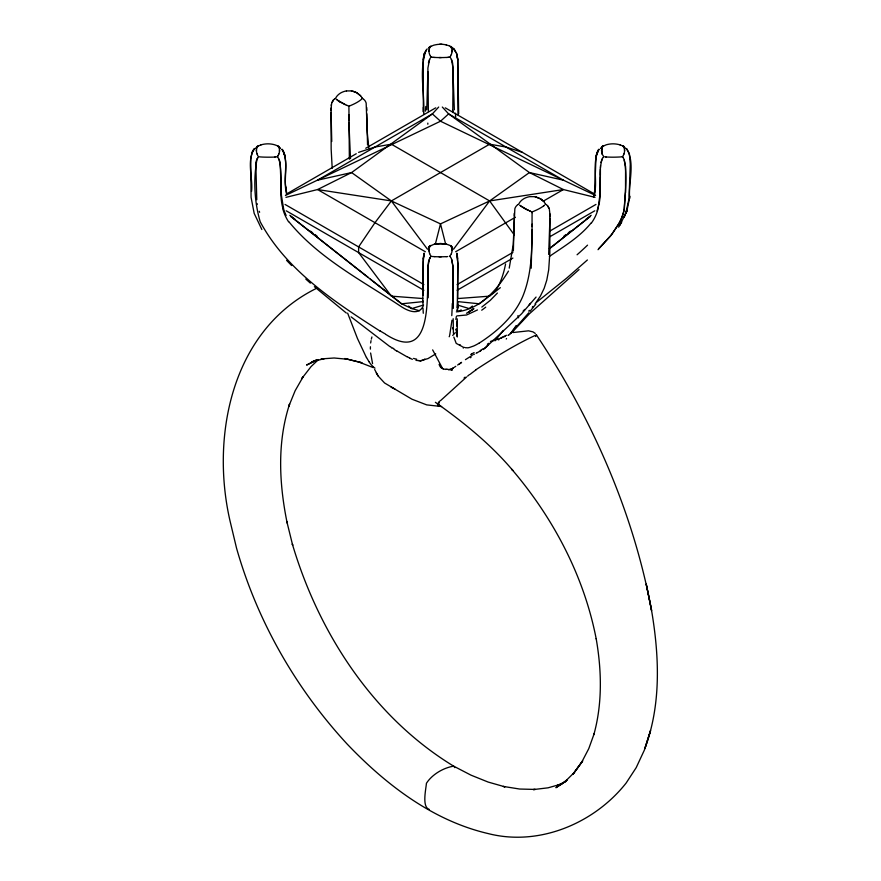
<?xml version="1.0" encoding="UTF-8"?>
<svg xmlns="http://www.w3.org/2000/svg" width="881" height="881" viewBox="0 0 881 881"><rect width="100%" height="100%" fill="white"/><g stroke="black" fill="none" stroke-linecap="round" stroke-linejoin="round"><path stroke-width="1.32" d="M331.818 102.692L333.47 99.96L331.685 103.11L331.069 108.693L331.157 149.043L332.203 168.37M348.92 106.557L349.405 105.984M348.92 114.585L348.92 119.596M517.643 204.81L517.565 204.866A8.942 7.279 -0.5 0 0 515.693 206.936L515.484 207.288A11.222 9.162 0 0 0 514.845 208.852L513.216 244.775L509.229 268.143M531.155 211.561L532.08 212.695M532.08 224.743L532.08 224.159M331.058 110.51L331.058 109.894M348.92 107.493L349.361 159.197M453.175 318.691L453.418 333.194M514.207 219.512L513.359 250.92M514.207 216.252L514.218 215.636M532.08 229.831L531.232 268.209M598.871 204.976C602.296 189.944 597.736 173.854 602.097 159.142A9.052 5.231 -60 0 1 602.89 157.776M600.39 175.319L600.402 168.855M452.779 111.623L453.087 68.101L451.424 59.534L451.777 60.315A10.451 6.068 60 0 1 452.658 63.41L454.343 109.784M453.23 308.317L453.109 266.734L451.424 258.75A8.48 4.901 60 0 0 451.237 258.375L451.138 258.199A9.295 5.396 60 0 0 450.654 257.373M600.379 176.74L599.796 195.725L598.1 208.588A54.952 46.858 14.4 0 1 591.514 222.882M423.067 295.223L423.221 258.926L424.146 253.155M457.999 114.838L457.724 59.743L456.843 53.95L453.847 48.862M422.957 304.121L422.99 300.906M457.635 302.734L457.58 308.35L457.691 301.996M370.383 349.118L370.405 346.762M457.746 298.659L457.878 263.617L456.854 253.155L457.867 263.617L457.272 307.865M514.218 215.03L514.218 214.435M457.558 308.537L457.602 305.729L457.503 311.29M625.51 192.752L625.587 166.586L623.946 159.142A8.48 4.923 60 0 0 623.77 158.767L623.671 158.591A9.295 5.363 60 0 0 623.208 157.754M427.153 48.862L424.146 53.939L423.221 59.721L423.365 111.887L423.354 107.262M331.069 108.693L331.08 108.121M426.261 49.909C418.607 69.929 424.862 93.144 423.728 114.31M625.345 192.972L624.111 209.645A69.103 56.065 -1.6 0 1 619.409 222.618L612.053 234.049L598.023 249.708M600.424 167.698L600.435 167.137M514.24 213.863L514.251 213.29M548.665 254.477L549.942 218.18M422.836 301.952L423.221 261.877L424.058 253.497M457.25 318.823L457.272 336.983L456.138 328.932L457.107 333.899L456.622 331.763M452.647 308.174L453.12 267.879L451.777 259.532M428.155 297.822L428.001 266.15L429.576 258.75A8.546 4.923 -60 0 1 429.818 258.287L430.335 257.373A9.383 5.352 -60 0 0 430.148 257.681M629.618 198.412C628.241 182.433 635.487 163.128 626.567 148.636M426.8 109.696L427.869 71.702M457.041 322.688L456.865 326.091L457.151 320.871M600.457 166.586L600.523 165.518M451.986 320.199L449.673 335.353M594.235 195.571C598.034 180.506 591.492 163.106 599.047 149.142M331.245 105.434L331.377 104.454M629.926 196.331L626.798 211.352L619.618 225.514M423.221 59.721L423.926 54.908M423.221 258.926L423.926 254.113M455.873 319.44L456.325 316.543M370.67 342.995L371.033 340.661M254.466 148.603C246.306 161.003 253.078 177.632 251.548 191.419M598.75 149.528L596.041 156.256L594.598 192.179L594.906 190.131L593.552 197.014M428.408 62.936L429.576 59.534L427.891 68.09L428.364 111.535M598.133 207.52L598.529 205.791M600.93 162.544L602.097 159.142M435.423 243.839L440.5 223.895L489.627 200.934L529.415 172.566L563.4 180.165L595.6 195.505M371.353 339.119L371.903 336.96M596.701 153.602L596.129 155.761M600.93 148.581L602.097 146.532A9.052 5.22 60.8 0 1 602.857 146.026M449.2 336.762L449.442 336.057M428.518 247.847L429.576 246.129A9.052 5.22 59.4 0 1 430.335 245.634M625.862 212.75L629.056 198.688L630.278 164.086L629.364 153.558L626.369 148.471M334.956 98.738L335.011 98.705A6.541 5.396 1.1 0 1 335.474 98.386L336.575 96.624A21.221 16.243 26.8 0 1 337.28 95.776A21.673 16.596 27.4 0 1 340.242 93.243A20.087 15.384 27.4 0 1 341.828 92.373A21.673 16.596 27.4 0 1 345.22 91.183A21.276 16.287 27.4 0 1 346.453 90.919M517.984 204.568L518.369 204.315A6.343 5.154 -0.4 0 1 518.667 204.172L519.735 202.366A21.276 16.287 27.3 0 1 529.613 196.661L534.536 196.661M625.917 213.367L626.798 211.352M623.451 155.056L622.636 156.587A6.541 3.876 60.1 0 1 622.911 157.203L623.01 157.479M251.636 153.547L253.122 150.321M424.146 53.939L424.994 52.1M597.527 151.708L596.668 153.547L598.177 150.321M278.352 155.155L278.099 155.673L278.44 154.957A21.276 11.156 -29.4 0 0 278.825 154.021M450.841 55.635L450.973 55.349A21.276 11.156 -29.4 0 0 451.347 54.413M450.565 56.175L450.444 56.417M277.967 155.926L277.427 156.774L274.96 156.972M602.868 146.466L602.56 146.885A21.32 11.178 29 0 0 602.208 147.457L601.481 150.519L602.208 154.131A21.078 11.057 29.4 0 0 602.384 154.549L603.948 156.807M423.332 305.74C418.982 315.883 407.672 310.927 400.998 306.445C362.124 280.599 318.658 258.342 288.803 221.627M257.626 158.073L257.814 157.765A9.383 5.363 -60 0 0 257.615 158.073L257.285 158.679A8.546 4.934 -60 0 0 257.043 159.142C253.21 179.46 254.378 201.958 260.203 221.77C286.446 270.555 334.78 302.007 380.284 331.234M619.013 223.763L610.467 236.13L598.529 248.827M430.104 257.759L430.005 257.935A9.052 5.198 -60 0 0 429.818 258.287L429.763 258.375A9.471 5.462 -60 0 0 428.375 262.593C425.721 289.805 435.71 366.386 385.9 334.472M487.611 345.308L487.656 345.231A11.013 2.676 -26.2 0 1 487.248 345.947M516.123 325.552L513.337 329.868M450.092 57.012L450.059 57.067A6.343 3.711 60.2 0 1 450.213 57.419M618.583 227.144L621.722 222.034M622.581 156.675L621.821 156.84M430.512 257.087L430.666 256.856A6.541 3.733 -59.8 0 1 431.051 256.437M277.471 156.774L277.493 156.741A6.343 3.645 60 0 1 277.647 157.06L277.702 157.104M252.913 150.761L253.86 149.352M258.243 157.104L258.276 157.038A6.343 3.689 -60 0 1 258.463 156.741L258.375 156.62M430.302 46.913L430.071 47.222A21.276 11.156 29.4 0 0 429.642 47.926M256.701 146.907L255.886 148.581L257.054 146.521A8.48 4.901 59.9 0 1 257.241 146.367L257.329 146.301A9.295 5.374 59.4 0 1 257.814 146.026M429.223 47.299L428.761 48.037L429.576 46.924A8.48 4.901 60.2 0 1 429.763 46.759L429.862 46.693A9.295 5.374 60 0 1 430.335 46.418M494.99 340.815L495.419 340.231M453.539 249.224L489.627 200.934L563.4 189.547L595.038 197.355M495.265 340.429L503.315 330.408M508.469 271.106C496.675 290.433 480.233 309.275 456.369 311.874M536.066 297.073L521.541 313.845L483.438 349.581M591.283 222.739C579.973 236.912 564.093 246.339 549.348 256.481M430.346 246.074L430.027 246.493A21.276 11.156 29.4 0 0 429.642 247.143A21.673 11.365 29.4 0 0 429.642 253.629M451.689 368.941L451.524 369.15A14.889 1.641 -57.6 0 0 451.006 369.811M535.042 303.912L540.361 296.181L544.183 288.263L546.782 280.125L548.676 269.927L549.843 252.99L549.931 214.435L549.315 208.852L547.53 205.702A9.052 7.389 0 0 0 546.44 204.777M257.814 146.466L257.549 146.819A21.276 11.156 29.4 0 0 257.12 147.534M512.456 331.917L529.393 313.801L579.059 269.586M510.033 333.954L513.689 329.384M530.065 311.312L535.89 304.044M510.099 333.888L528.809 312.766M362.19 98.088L362.355 98.419A6.343 5.209 -0.4 0 1 362.642 98.562L362.895 98.738M545.394 204.282L545.504 204.161A6.541 5.286 1.1 0 1 545.956 204.469L546.132 204.546M497.413 293.043L490.21 300.41L481.808 307.084M254.631 148.471L252.087 152.314L250.744 158.756L251.085 197.377L254.18 213.4L261.855 229.512M532.267 307.227L532.972 306.412M529.151 304.793L530.45 303.339M430.523 245.876L433.518 244.489A21.32 18.446 0 0 1 434.707 244.125M603.045 146.268L606.04 144.88A21.276 18.424 0 0 1 607.405 144.506A21.673 18.765 0 0 1 611.557 143.889A20.087 17.4 0 0 1 613.76 143.856A21.673 18.765 0 0 1 618.649 144.506A21.221 18.314 0.2 0 1 620.004 144.902M438.694 107.042L432.373 113.902L351.585 172.566L317.601 189.547L285.962 197.355M430.644 46.528L433.518 45.272A21.221 18.314 -0.2 0 1 434.884 44.931A21.673 18.765 0 0 1 446.304 44.898M528.71 311.114L529.415 310.365M523.149 311.015L524.768 309.396M440.742 400.448L466.622 376.958M429.576 246.129L429.146 246.614A10.572 6.101 59.7 0 0 428.474 248.024M602.097 146.532L601.745 146.907A10.451 6.035 60.3 0 0 600.985 148.415M488.889 343.238L487.799 344.306A9.834 2.269 -28.3 0 1 487.92 344.702M318.481 359.547L311.092 366.562L301.533 378.885L303.24 376.594L295.157 390.701L288.759 406.35L289.596 404.049C276.975 442.427 279.167 483.922 287.162 523.006L286.81 521.464L292.679 545.306L292.327 543.973C318.68 633.065 373.269 717.244 453.682 766.162L454.882 767.648M361.706 99.079L361.265 99.476A21.276 6.035 -17.9 0 1 351.398 105.18L350.627 105.5M258.243 146.015L260.985 144.88M587.385 259.983L566.78 278.044L536.826 302.095M258.375 145.894L258.276 145.85A6.343 3.656 59.5 0 1 258.485 145.817M450.951 369.921L453.451 367.961M467.624 376.11L469.243 374.788M500.342 287.669L489.627 296.159L458.241 298.527M549.634 248.618L590.347 216.352M490.166 295.311L479.396 303.802L457.933 301.632M492.314 293.615L494.472 291.919M549.37 248.618L590.281 216.352M472.425 306.081L469.166 308.581L457.437 305.013M563.961 236.13L566.131 234.467M568.311 232.804L570.492 231.13M585.744 219.479L591.195 215.305M435.732 353.898L428.078 358.545L420.876 360.659M461.148 309.881L458.924 311.5L456.622 310.046M454.332 367.311L455.785 366.287M484.242 348.48L484.572 348.248A12.786 3.161 -25.7 0 0 486.94 346.156M475.531 369.987C495.067 357.257 515.066 344.658 536.221 334.956M472.844 309.319L468.769 312.116L473.901 308.614L466.501 313.273M461.005 362.708L461.567 362.333M457.624 365.02L460.19 363.269M465.454 359.646L472.238 355.384M424.146 359.569L424.047 359.635A6.255 3.876 4 0 1 422.219 360.428L422.065 360.461A5.958 3.656 3.7 0 1 421.371 360.615L421.118 360.626M562.981 783.275L555.922 787.713L567.254 779.795L564.082 782.581L574.104 772.67L582.704 760.865L573.035 774.179L581.647 762.318L588.75 748.685L594.279 733.41L593.838 734.666C602.505 703.456 601.69 670.441 596.184 638.747L596.206 638.912C584.059 576.075 553.224 517.764 511.806 469.331L512.907 470.564C490.552 444.079 463.494 422.219 435.368 402.298M315.673 288.759C231.692 330.793 210.559 436.15 230.007 520.836L236.549 548.202C257.23 621.006 295.774 688.468 347.103 744.005C385.724 784.497 432.527 820.53 487.953 833.525L489.561 833.922C540.108 846.223 594.554 822.997 626.149 783.022L636.203 767.626L644.374 750.083L650.552 730.558L644.804 748.707C661.334 704.613 659.296 656.213 651.577 610.511L651.544 610.346C633.241 511.839 591.867 418.321 536.562 335.099M477.469 309.947L466.567 314.991L456.843 315.905M478.923 343.293C497.049 331.663 514.273 316.477 522.829 296.258C533.39 270.192 531.871 241.361 532.08 213.808L532.08 213.059M480.971 350.594L480.365 350.946M286.226 194.161L356.243 153.734M365.736 148.25L435.754 107.823M455.653 251.746L515.374 217.266M543.489 201.033L563.4 189.547L529.415 172.566L448.627 113.902L442.306 107.042M457.118 284.596L512.896 252.395M549.678 231.152L595.963 204.436M457.118 290.278L512.896 258.078M549.678 236.835L594.774 210.801M480.354 350.957L477.227 352.675M473.593 354.636L474.363 354.217M476.125 353.27L476.984 352.807M316.874 359.602L306.577 365.064L317.215 360.12M285.4 195.505L440.5 121.226L448.627 113.902L563.4 180.165L440.5 121.226L432.373 113.902L317.601 180.165L351.585 172.566L391.373 200.934L440.5 223.895L445.577 243.839M565.822 781.502L557.739 785.301L561.913 783.903L548.07 787.823L533.291 789.585L535.252 789.431L519.625 789.035L503.37 786.436L504.978 786.843L488.14 782.064L470.983 775.148L453.682 766.162C443.495 767.736 432.142 774.41 426.437 783.264C425.886 789.618 421.768 807.183 429.311 809.441M350.385 105.599L349.647 105.896M533.104 211.517L532.609 211.715M533.633 211.297L534.536 210.922A21.276 6.024 -18 0 0 535.769 210.372A21.673 6.134 -18 0 0 539.172 208.698A20.087 5.682 -18 0 0 540.758 207.806A21.673 6.134 -18 0 0 543.731 205.791M603.045 145.949L603.166 145.905A6.541 3.788 60.6 0 1 603.518 145.783M348.964 106.149L346.85 105.346M500.893 338.04L501.245 337.908A12.786 1.938 -17.8 0 0 505.077 336.366M317.105 360.021L311.896 361.816L324.285 358.644L321.091 358.919L334.108 357.994L347.786 359.283L362.003 362.785L344.757 358.523L347.786 359.283M358.611 152.358L374.987 147.028L391.373 144.198L489.627 200.934L514.24 234.853M423.563 305.013L411.834 308.581L401.604 303.802L290.653 216.352M430.765 46.253L430.809 46.241A6.343 3.667 60.4 0 1 430.996 46.186M492.424 340.595L493.25 340.374M513.072 332.522L528.545 330.827L532.939 331.862L535.263 333.414M346.464 90.919L351.387 90.919M448.165 57.309L449.09 57.243M449.706 57.188L449.343 57.221M423.067 301.632L401.604 303.802L370.383 279.178M448.451 57.298L447.768 57.342M449.442 256.426L450.973 254.565A21.276 11.167 -29.4 0 0 451.369 253.629M621.094 156.895L620.015 156.972A21.276 3.887 0 0 1 618.638 157.038A21.673 3.965 0 0 1 614.486 157.17A20.087 3.667 0 0 1 612.295 157.181A21.673 3.965 0 0 1 607.405 157.049A21.221 4.009 -0.1 0 1 605.941 157.027M447.625 256.569L447.625 256.569A21.221 4.009 0.1 0 1 446.204 256.712M441.59 406.526L426.712 404.886L411.989 399.225L384.568 382.982L378.158 376.044L374.634 369.458M432.263 57.276L433.232 57.342M275.059 157.027A21.221 4.009 0.1 0 1 273.683 157.104A21.673 3.965 0 0 1 268.705 157.181A20.087 3.667 0 0 1 266.514 157.17A21.673 3.965 0 0 1 262.351 157.049A21.276 3.887 0 0 1 261.007 156.961L259.234 156.84M452.438 370.064L451.347 369.998M606.04 156.972L605.082 156.906M433.375 256.569L433.518 256.569A21.276 3.887 0 0 0 434.895 256.646M431.855 57.243L431.04 57.166A6.343 3.689 -60 0 0 430.787 57.408M433.1 57.331L433.518 57.364A21.276 3.887 0 0 0 434.895 57.43M433.1 256.547L432.208 256.481M422.759 298.527L391.373 296.159L358.611 252.594L358.611 246.911L374.987 222.673L391.373 200.934L489.627 144.198L506.013 147.028L522.389 152.358M448.991 369.822L448.396 369.767M431.25 256.404L430.027 254.565A21.221 11.134 29.4 0 1 429.686 253.64M417.374 360.549L416.713 360.45A13.446 6.685 0.6 0 1 415.92 360.263M445.962 369.458L445.092 369.293A10.363 6.949 10 0 1 443.484 368.963L443.308 368.809M465.19 347.676L467.613 347.808A5.914 1.531 -20 0 0 468.042 347.775A5.55 1.476 -20.3 0 0 469.309 347.532L473.659 346.013A18.611 5.22 -20.5 0 0 478.812 343.293M446.282 244.158L440.5 243.453L434.718 244.158A20.626 17.862 0 0 1 435.533 243.971L445.467 243.971A20.626 17.862 0 0 1 446.282 244.158A21.078 18.248 0 0 1 446.898 244.312L449.993 245.414A6.541 3.766 -58.8 0 1 450.312 245.513M351.398 90.897A21.221 16.254 -27.4 0 1 352.642 91.15L357.091 92.923L360.571 95.765A21.276 16.287 -27.3 0 1 361.265 96.624L362.179 98.055M352.62 91.183L355.461 92.12A21.111 16.166 -27.4 0 1 356.563 92.637L360.571 95.765M450.235 46.253L450.191 46.241A6.332 3.667 -60.5 0 0 450.004 46.186L449.706 46.065M277.669 145.839A6.343 3.678 -60.5 0 0 277.471 145.794L277.845 146.158M419.521 310.773L411.834 308.581L408.575 306.081M620.015 144.88L622.526 145.806A6.519 3.755 -59.5 0 1 622.834 145.905L623.01 145.949M277.471 145.806L274.96 144.88A21.276 18.424 0 0 0 273.595 144.506A21.673 18.765 0 0 0 269.443 143.889A20.087 17.4 0 0 0 267.24 143.856A21.673 18.765 0 0 0 262.351 144.506A21.221 18.314 -0.2 0 0 260.996 144.902M464.309 347.422L463.516 347.125M412.385 359.316L409.852 358.281M449.2 45.856L447.482 45.272A21.276 18.424 0 0 0 446.127 44.898M462.415 346.696L456.204 343.37L453.836 337.082M529.999 211.088L530.836 211.429M358.831 362.003L373.335 367.652M346.971 105.401L346.464 105.18A21.221 6.013 18 0 1 345.297 104.608L337.269 100.038A21.276 6.024 17.9 0 1 336.564 99.476L336.201 99.135M530.252 211.187L529.613 210.922M345.22 104.63L340.242 102.064M450.852 46.517L450.709 46.44A9.284 5.363 -60.6 0 1 450.852 46.517L451.182 46.726A7.29 4.207 -60 0 1 451.424 46.924L452.228 48.037M391.175 387.111L393.069 388.103M391.472 387.255L394.996 389.127M623.374 146.125A9.284 5.363 -59.4 0 0 623.186 146.026A7.224 4.174 -59.6 0 1 623.374 146.125L623.572 146.235A8.942 5.165 -59.7 0 1 623.715 146.334L623.759 146.367A8.48 4.901 -59.9 0 1 623.946 146.521L625.114 148.581M397.177 351.123L406.868 356.717M445.246 107.823L594.774 194.161M425.347 251.746L317.601 189.547L391.373 200.934L427.461 249.224M285.037 204.436L423.882 284.596M286.226 210.801L423.882 290.278M450.896 46.539L450.995 46.594A8.942 5.154 -60.3 0 1 451.182 46.726A9.427 5.44 -60.1 0 1 452.504 48.829M540.758 198.985L535.78 196.926L540.24 198.677L543.731 201.507A21.276 16.287 -27.3 0 1 544.425 202.366L545.493 204.128M339.284 101.458L337.269 100.038M390.041 346.718L351.101 316.863M394.49 349.416L392.607 347.896M363.435 99.124L363.435 99.124A8.942 7.323 -0.5 0 1 365.329 101.183L365.516 101.546A11.222 9.162 0 0 1 366.155 103.11L367.256 132.414L368.82 147.964M289.805 215.305L295.256 219.479M310.508 231.13L312.689 232.804M314.869 234.467L317.039 236.13M541.716 199.646L543.731 201.507M290.719 216.352L368.236 277.482M346.321 313.041L314.363 286.666M305.806 279.068L310.365 283.142M450.665 245.634A9.052 5.22 -60 0 1 451.424 246.129L452.537 248.013M278.143 146.026A9.052 5.22 -60.6 0 1 278.892 146.532L279.64 147.501M451.424 246.129L452.482 247.847M278.903 146.521L280.015 148.415M440.896 367.52A5.429 3.579 7 0 1 440.687 367.322L440.709 367.322M454.728 49.909L452.988 48.103L456.479 53.014L457.779 59.721L458.66 113.77M440.643 367.245L440.566 367.168A6.376 4.097 9 0 1 439.982 366.353A9.625 6.2 8.7 0 1 439.509 365.208L439.421 364.844M286.589 260.358L291.633 265.555M547.53 205.702L549.182 208.434M450.742 46.968L450.973 47.277A21.221 11.123 -29 0 1 451.358 47.926A21.673 11.365 -29.4 0 1 451.358 54.523M450.654 246.074L450.973 246.493A21.221 11.134 -29.4 0 1 451.358 247.143A21.673 11.365 -29.4 0 1 451.358 253.739M623.186 146.466L623.495 146.885A21.276 11.156 -29.4 0 1 623.88 147.534A21.673 11.365 -29.4 0 1 623.88 154.131M281.953 149.142C289.651 162.247 282.834 178.964 286.435 193.225M278.352 146.764L278.44 146.885A21.221 11.123 -29 0 1 278.837 147.534A21.673 11.365 -29.4 0 1 278.825 154.131M282.25 149.528C289.001 161.025 283.253 175.726 286.028 188.182L285.94 187.146L286.666 193.589M450.488 257.087L450.334 256.856A6.541 3.678 59.9 0 0 449.949 256.426M430.963 57.1L430.644 56.571M430.864 56.946L430.413 56.131M376.253 372.872L378.158 376.044M257.946 155.86L257.549 155.056M366.419 357.543L357.433 338.425L347.632 313.129M430.159 55.635L430.027 55.349A21.221 11.189 29.1 0 1 429.598 54.402A21.673 11.365 29.4 0 1 429.642 47.816M278.11 157.776A9.052 5.231 60 0 1 278.87 159.153L279.332 160.133A10.572 6.057 60 0 1 280.169 163.018L281.457 195.67L283.693 209.238A59.49 48.312 0.9 0 0 286.127 215.438M278.903 159.142C283.363 175.132 278.308 192.554 283.01 208.698M279.706 147.645L280.07 148.581M432.648 349.889L442.581 368.533A5.143 3.128 11.4 0 1 441.029 367.597M624.299 159.924C627.382 175.936 625.169 192.873 624.332 209.05A74.555 59.82 4.4 0 1 618.88 223.719M452.36 48.323L452.592 48.973M517.929 315.585L518.601 317.799M372.575 363.622L370.615 352.995M651.577 610.511L646.236 584.092L651.544 610.346M457.063 54.908L457.779 59.721M457.074 254.113L457.779 258.926M257.098 203.533L257.208 204.502M350.495 158.58L348.92 122.745M423.287 313.273L422.99 308.13M256.778 199.767L255.809 163.007A9.471 5.473 -60 0 1 257.208 158.756A9.052 5.209 -60 0 1 257.472 158.327M331.763 141.5L331.058 112.438M367.542 144.98L366.793 113.77M366.749 107.548L366.782 109.288M549.92 213.863L549.942 215.03M549.942 215.636L549.942 216.252M532.08 225.954L532.08 226.571M366.782 109.894L366.793 110.51M348.92 120.212L348.92 120.829M385.305 333.943A27.399 3.072 34.5 0 1 379.876 330.771M257.45 154.946A21.221 11.189 29.1 0 1 257.065 154.01M257.12 154.021A21.673 11.365 29.4 0 1 257.12 147.424M256.437 150.948A20.087 10.539 29.4 0 1 256.47 149.693M446.116 256.646A21.673 3.965 0 0 1 434.696 256.657M441.238 256.789A20.087 3.667 0 0 1 439.035 256.778M452.008 249.29A20.087 10.539 -29.4 0 1 452.041 250.556M430.699 245.513A6.541 3.766 59.5 0 1 431.018 245.436M428.992 250.986A20.087 10.539 29.4 0 1 428.959 249.708M288.528 221.737A54.126 45.515 11.9 0 1 282.801 208.731M279.508 150.1A20.087 10.539 -29.4 0 1 279.475 151.378M420.678 360.99A6.464 3.777 3.3 0 1 420.105 361.023M420.039 360.792A6.332 2.797 1.6 0 1 418.827 360.77M418.728 360.538A9.251 4.174 1.3 0 1 417.506 360.417M416.647 359.173A19.624 10.01 0.3 0 1 413.541 358.413M409.973 358.16A45.504 33.148 -15.8 0 1 407 356.596M397.056 351.233A45.504 32.388 -18.7 0 1 394.358 349.515M391.825 348.138A19.624 12.334 -3.4 0 1 390.845 346.949M424.785 359.063A9.096 5.627 3.8 0 1 424.224 359.514M452.316 303.482A74.555 3.777 89.5 0 1 451.777 315.64M439.762 44.248A20.087 17.4 0 0 1 441.965 44.281M339.978 102.064A21.111 6.079 17.7 0 1 339.02 101.458M425.523 111.16A54.952 8.347 89.4 0 1 425.787 106.458M429.543 59.523A9.052 5.22 -60 0 1 430.313 58.135M428.959 51.34A20.087 10.539 29.4 0 1 429.003 50.085M452.041 50.492A20.087 10.539 -29.4 0 1 451.997 51.77M450.687 58.135A9.052 5.308 60 0 1 451.446 59.523M452.724 112.526A59.49 0.705 -89.9 0 1 452.746 110.334M447.592 57.419A21.221 4.009 0.1 0 1 446.204 57.496M446.116 57.441A21.673 3.965 0 0 1 434.696 57.441M441.238 57.573A20.087 3.667 0 0 1 439.035 57.562M333.459 99.949A9.052 7.389 0 0 1 334.538 99.013M259.62 212.31A88.353 74.103 1.7 0 1 259.278 211.297M463.362 348.083A28.104 5.088 -11.7 0 1 463.153 347.665M459.816 344.713A118.891 8.821 37.1 0 1 460.102 344.658M455.312 332.655A312.37 33.797 -70 0 1 452.669 335.419M453.01 328.767A69.103 0.595 -89 0 1 452.867 327.688M443.264 368.875A6.74 4.284 10.6 0 1 442.526 368.588M544.524 205.207A21.221 6.079 -17.7 0 1 543.83 205.78M540.725 199.018A21.111 16.133 -26.8 0 1 541.683 199.679M534.558 196.639A21.221 16.254 -27.4 0 1 535.791 196.892M520.407 205.78A21.276 6.024 17.9 0 1 519.713 205.218M529.679 210.889A21.221 6.013 18 0 1 528.457 210.35M505.573 263.992A112.977 55.503 74.3 0 1 495.937 290.256M485.728 307.15A92.99 30.692 -9.8 0 1 481.698 310.189M448.286 369.315A22.344 14.019 9.7 0 1 446.083 369.04M439.278 364.844A27.674 17.774 9.2 0 1 439.234 364.305M587.55 245.149A312.37 199.326 -21.7 0 1 577.077 254.774M623.935 154.01A21.221 11.189 -29.1 0 1 623.55 154.946M624.53 149.693A20.087 10.539 -29.4 0 1 624.563 150.948M623.737 146.312A9.427 5.451 -59.9 0 1 625.036 148.426M603.243 157.292A6.541 3.678 -59.9 0 1 603.573 156.818M602.208 147.457A20.648 10.825 29.4 0 0 602.02 147.854L602.02 153.591A20.648 10.825 29.4 0 0 602.208 154.131M455.708 116.898A54.126 3.282 83.8 0 1 455.378 113.231M427.814 123.098A65.458 0.837 88.9 0 1 427.836 124.243M598.078 207.509A66.097 52.772 -2 0 1 596.966 211.022M439.619 405.579A30.45 19.723 8.3 0 1 437.626 405.568M369.128 361.772A49.27 39.568 73.1 0 1 366.518 357.466M372.839 366.507A27.19 21.959 73.4 0 1 369.062 361.827M374.976 368.159A17.378 13.997 73.3 0 1 372.872 366.452M536.408 334.824A19.305 2.081 -35.1 0 1 535.538 336.52M470.069 374.37A19.305 1.927 -34.6 0 1 475.938 369.932M464.034 378.037A45.966 7.885 -31.7 0 1 465.025 377.156M438.474 402.573A49.27 5.749 -34 0 1 440.104 400.811M437.747 403.916A27.19 3.072 -34.4 0 1 439.112 402.188M439.421 404.027A17.378 1.993 -34.2 0 1 437.45 404.115M497.424 339.295A9.834 1.013 -17.9 0 1 495.562 339.846M509.119 334.824A25.78 1.905 -27.9 0 1 508.976 334.934M507.974 335.331A25.912 1.916 -30.2 0 1 508.579 335.077M506.553 338.557A41.98 1.784 -53.9 0 1 506.245 339.031M502.611 337.005A15.451 0.628 -28.9 0 1 501.608 337.588M506.443 335.276A13.149 1.454 -20.2 0 1 503.954 336.421M501.036 338.073A11.013 1.564 -17.9 0 1 499.285 338.678L498.492 338.844A10.076 1.167 -18 0 1 497.589 339.174M493.305 340.749A11.376 0.859 -17.5 0 1 490.42 341.432M498.316 339.879A19.239 0.584 -13.9 0 1 498.998 339.703M452.416 368.368A59.611 7.422 -25.4 0 1 453.131 367.817M449.354 369.723A45.14 3.348 -29.5 0 1 450.411 368.809M461.402 362.642A20.946 0.65 -35.7 0 1 459.287 364.073M470.498 357.752A25.912 0.749 -33.9 0 1 471.027 357.4M470.939 354.58A41.98 16.64 -24.1 0 1 472.392 353.744M471.214 354.195A25.241 3.744 -27 0 1 474.11 352.598M483.273 348.634A13.149 2.588 -27.2 0 1 480.365 350.44M487.876 344.746A10.076 2.346 -27.6 0 1 487.81 344.989M487.402 344.24A11.376 2.599 -30 0 1 487.7 344.328M428.518 48.642L428.518 48.642M626.633 210.768L624.111 217.244L626.633 210.768M597.67 151.312L598.617 149.726L597.67 151.312M528.38 210.372L520.429 205.791L524.437 208.401A21.111 5.969 18 0 0 525.539 208.995L528.38 210.372M283.594 151.763L282.383 149.726L283.594 151.763M284.871 155.761L284.178 153.129L284.871 155.761M511.421 333.37A20.946 1.74 -26.4 0 0 511.421 333.337"/></g></svg>
